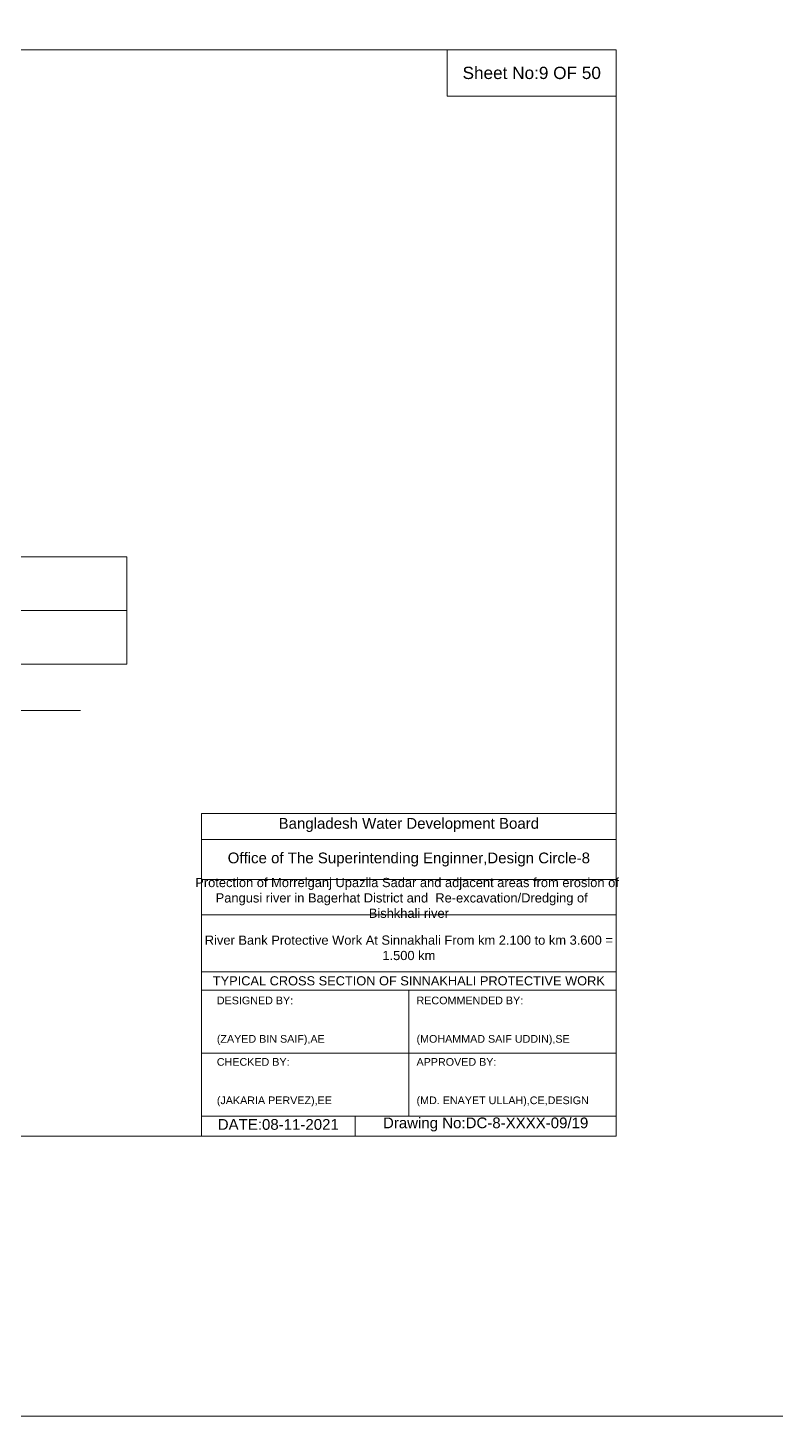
# Model space of a CAD drawing. Header units: inches. Extents: x 66615 to 414904, y -29123 to 90068.
# Drawn here: x 225730 to 230603, y 23560 to 32599 of the extents above; entities that cross this region are included whole.
import ezdxf

# ---------------------------------------------------------------- set-up
doc = ezdxf.new("R2010")
doc.units = ezdxf.units.IN
doc.header["$LTSCALE"] = 7
doc.header["$MEASUREMENT"] = 0
for name, color, linetype, lineweight in [('Cross section Data Border', 7, 'Continuous', 9), ('Cross Section Labels', 7, 'Continuous', 9), ('Long Section Labels', 7, 'Continuous', 9)]:
    doc.layers.add(name, color=color, linetype=linetype, lineweight=lineweight)
doc.styles.get("Standard").update_dxf_attribs({"font": 'arial.ttf'})

msp = doc.modelspace()

# ---------------------------------------------------------------- linework, layer by layer
at = {"layer": 'Cross section Data Border'}
msp.add_lwpolyline([(219660.9187, 29154.87399), (226374.32859, 29154.87399), (226374.32859, 28454.87399), (219660.9187, 28454.87399)], close=True, dxfattribs=at)
msp.add_lwpolyline([(219660.9187, 28804.87399), (226374.32859, 28804.87399)], dxfattribs=at)
at = {"layer": 'Cross Section Labels'}
for points in [[(219560.9187, 32454.87399), (229560.9187, 32454.87399), (229560.9187, 25383.87399), (219560.9187, 25383.87399)], [(228460.9187, 32454.87399), (229560.9187, 32454.87399), (229560.9187, 32154.87399), (228460.9187, 32154.87399)]]:
    msp.add_lwpolyline(points, close=True, dxfattribs=at)
for points in [[(223048.9187, 28154.87399), (224560.9187, 28154.87399), (226072.9187, 28154.87399)], [(226860.9187, 25383.87399), (226860.9187, 27483.87399), (229560.9187, 27483.87399)], [(226860.9187, 27313.87399), (229560.9187, 27313.87399)], [(226860.9187, 27053.87399), (229560.9187, 27053.87399)], [(226860.9187, 26823.87399), (229560.9187, 26823.87399)], [(226860.9187, 26453.87399), (229560.9187, 26453.87399)], [(226860.9187, 26333.87399), (229560.9187, 26333.87399)], [(228210.9187, 26333.87399), (228210.9187, 25513.87399)], [(226860.9187, 25923.87399), (229560.9187, 25923.87399)], [(226860.9187, 25513.87399), (229560.9187, 25513.87399)], [(227860.9187, 25513.87399), (227860.9187, 25383.87399)]]:
    msp.add_lwpolyline(points, dxfattribs=at)
at = {"layer": 'Long Section Labels'}
msp.add_lwpolyline([(98754.29964, 52421.02197), (386086.98462, 52421.02197), (386086.98462, 23559.568), (98754.29964, 23559.568)], close=True, dxfattribs=at)

# ---------------------------------------------------------------- texts
at = {"layer": 'Cross Section Labels', "attachment_point": 5}
for s, insert, char_height in [('Sheet No:9 OF 50', (229010.9187, 32304.87399), 80), ('Bangladesh Water Development Board', (228210.9187, 27408.87399), 70), ('Office of The Superintending Enginner,Design Circle-8', (228210.9187, 27183.87399), 70)]:
    msp.add_mtext(s, dxfattribs=dict(at, insert=insert, char_height=char_height))
at = {"layer": 'Cross Section Labels'}
for s, insert, char_height, width, attachment_point in [('Protection of Morrelganj Upazila Sadar and adjacent areas from erosion of  Pangusi river in Bagerhat District and  Re-excavation/Dredging of     Bishkhali river', (228210.9187, 26933.87399), 60, 2800, 5), ('River Bank Protective Work At Sinnakhali From km 2.100 to km 3.600 = 1.500 km', (228210.9187, 26608.87399), 60, 2700, 5), ('TYPICAL CROSS SECTION OF SINNAKHALI PROTECTIVE WORK', (228210.9187, 26393.87399), 59.5765532, 2800, 5), ('DESIGNED BY:^J^J^J(ZAYED BIN SAIF),AE', (226960.9187, 26133.87399), 50, 1400, 4), ('RECOMMENDED BY:^J^J^J(MOHAMMAD SAIF UDDIN),SE', (228260.9187, 26133.87399), 50, 1400, 4), ('CHECKED BY:^J^J^J(JAKARIA PERVEZ),EE', (226960.9187, 25733.87399), 50, 1400, 4), ('APPROVED BY:^J^J^J(MD. ENAYET ULLAH),CE,DESIGN', (228260.9187, 25733.87399), 50, 1400, 4), ('DATE:08-11-2021', (227360.9187, 25458.87399), 70, 1400, 5), ('Drawing No:DC-8-XXXX-09/19', (228710.9187, 25458.87399), 70, 2200, 5)]:
    msp.add_mtext(s, dxfattribs=dict(at, insert=insert, char_height=char_height, width=width, attachment_point=attachment_point))

doc.saveas('drawing.dxf')
